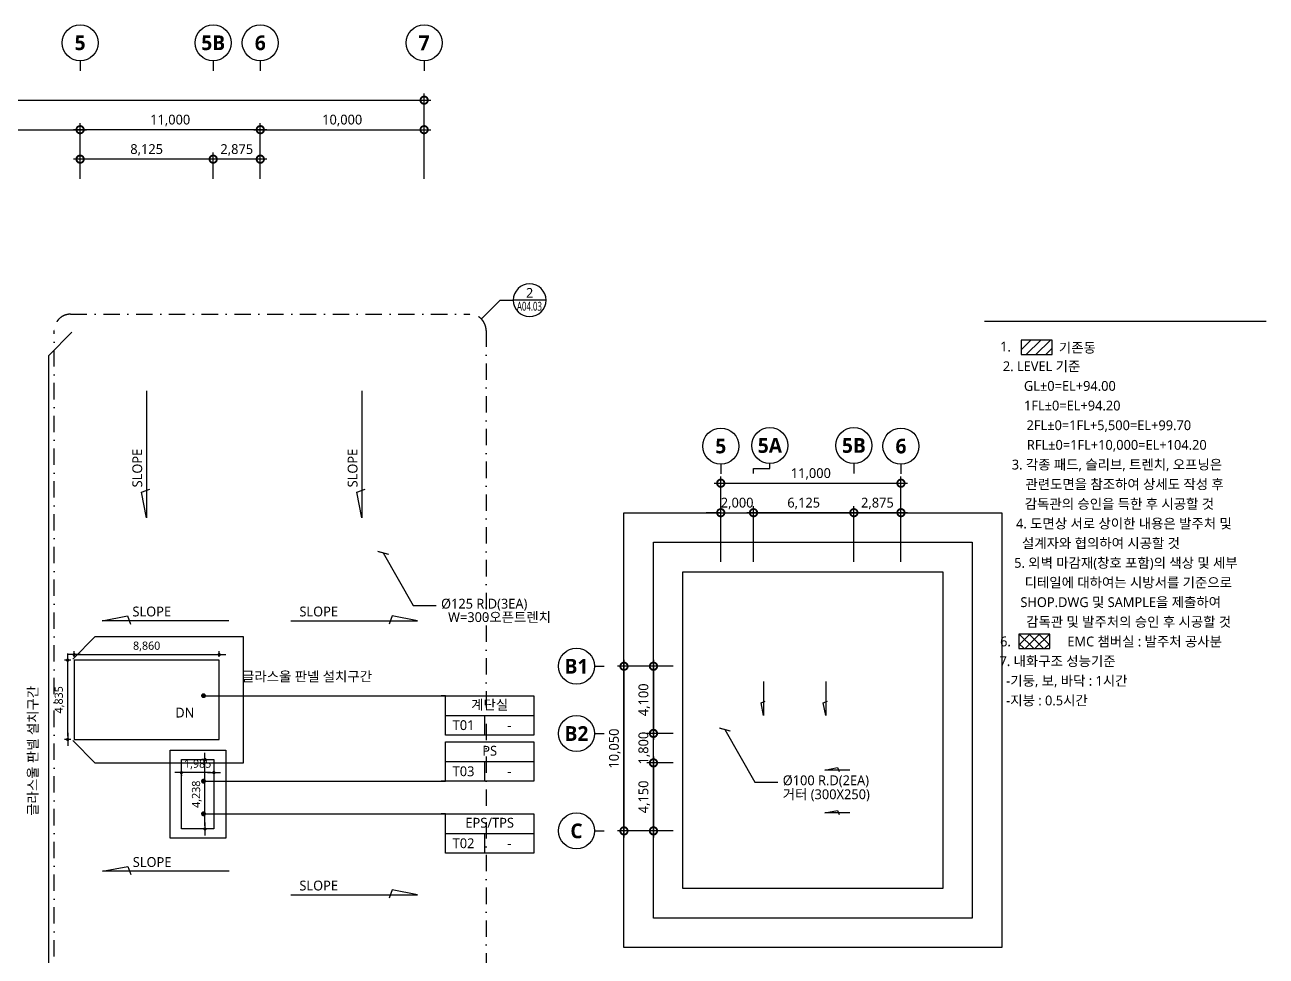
# Model space of a CAD drawing. Header units: millimetres. Extents: x -145104 to 501096, y 3876 to 113496.
# Drawn here: x 425322 to 501096, y 47929 to 104776 of the extents above; entities that cross this region are included whole.
import ezdxf
from ezdxf.enums import TextEntityAlignment as Align

# ---------------------------------------------------------------- set-up
doc = ezdxf.new("R2010")
doc.units = ezdxf.units.MM
doc.header["$LTSCALE"] = 200
doc.linetypes.add('DASHDOT-GAUN', pattern=[10, 5, -2.5, 0, -2.5])
doc.layers.get('DEFPOINTS').update_dxf_attribs({"color": 137})
for name, color, linetype in [('3TXT', 3, 'Continuous'), ('DIM', 7, 'Continuous'), ('HAT', 8, 'Continuous'), ('PIA0-DIM', 7, 'Continuous'), ('SYM', 6, 'Continuous'), ('SYM-BUB', 3, 'Continuous'), ('SYM-LEAD', 6, 'Continuous'), ('TEXT', 3, 'Continuous'), ('TEXT-NOTE', 6, 'Continuous')]:
    doc.layers.add(name, color=color, linetype=linetype)
doc.layers.add('@도면수정사항', color=7, linetype='Continuous', plot=False)
doc.layers.add('AREA', color=30, linetype='Continuous', plot=False)
doc.styles.add('$0$스타일1', font='malgun.ttf')
doc.styles.add('맑은고딕B', font='malgunbd.ttf')
doc.styles.add('스타일1', font='malgun.ttf')
doc.dimstyles.new('CJA', dxfattribs={"dimscale": 300, "dimtxt": 2.7, "dimasz": 1, "dimexe": 2, "dimexo": 3, "dimgap": 1, "dimtad": 1, "dimdec": 0, "dimzin": 1, "dimdsep": 46, "dimlunit": 6, "dimtxsty": '$0$스타일1', "dimblk": 'CJDOT', "dimcen": 0.09, "dimdle": 1, "dimclrd": 256, "dimclre": 256, "dimclrt": 3, "dimadec": 0, "dimazin": 0, "dimtfac": 1, "dimtdec": 0, "dimtix": 1, "dimtmove": 2, "dimatfit": 3, "dimldrblk": 'CJDOT', "dimfxl": 1, "dimtolj": 1, "dimtzin": 1, "dimarcsym": 0})
doc.dimstyles.new('DIM-QD 1', dxfattribs={"dimtxt": 3, "dimasz": 1.5, "dimexe": 1, "dimexo": 0, "dimgap": 1, "dimtad": 1, "dimdec": 3, "dimdsep": 46, "dimlunit": 6, "dimtxsty": '$0$스타일1', "dimblk1": 'ARCHTICK', "dimblk2": 'ARCHTICK', "dimsah": 1, "dimcen": 0, "dimclrd": 256, "dimclre": 256, "dimclrt": 3, "dimazin": 2, "dimtfac": 1, "dimtdec": 3, "dimtix": 1, "dimtmove": 2, "dimatfit": 3, "dimldrblk": 'ARCHTICK', "dimfxl": 1, "dimtolj": 1, "dimtzin": 0, "dimarcsym": 0})
doc.dimstyles.new('GAUN-200', dxfattribs={"dimscale": 200, "dimtxt": 3, "dimasz": 1, "dimexe": 1, "dimexo": 1, "dimgap": 1, "dimtad": 1, "dimdec": 0, "dimzin": 1, "dimdsep": 46, "dimlunit": 6, "dimtxsty": '스타일1', "dimblk": 'CJDOT', "dimcen": 0.09, "dimdle": 1, "dimclrd": 256, "dimclre": 256, "dimclrt": 3, "dimadec": 0, "dimazin": 0, "dimtfac": 1, "dimtdec": 0, "dimtix": 1, "dimtmove": 2, "dimatfit": 3, "dimldrblk": 'CJDOT', "dimfxl": 1, "dimtolj": 1, "dimtzin": 1, "dimarcsym": 0})

# ---------------------------------------------------------------- blocks, each defined once
blk = doc.blocks.new('_DotSmall')
at = {"color": 0, "linetype": 'ByBlock', "const_width": 0.5}
blk.add_lwpolyline([(-0.0625, 0, 1), (0.0625, 0, 1)], format="xyb", close=True, dxfattribs=at)
blk = doc.blocks.new('*D33')
at = {"layer": 'DEFPOINTS', "color": 0, "transparency": 16777216}
for p in [(449696.056156398, 100176.1904203406), (378696.056156398, 94776.1904203401), (449696.056156398, 94776.1904203401)]:
    blk.add_point(p, dxfattribs=at)
at = {"layer": 'DIM', "color": 7, "lineweight": -2, "transparency": 16777216}
for p, q in [((378296.056156398, 100176.1904203406), (450096.056156398, 100176.1904203406)), ((378696.056156398, 95376.1904203401), (378696.056156398, 100576.1904203406)), ((449696.056156398, 95376.1904203401), (449696.056156398, 100576.1904203406))]:
    blk.add_line(p, q, dxfattribs=at)
at = {"layer": 'DIM', "color": 7, "lineweight": -2, "transparency": 16777216, "xscale": 900, "yscale": 900, "zscale": 900, "rotation": 180}
blk.add_blockref('_DotSmall', (378696.056156398, 100176.1904203406), dxfattribs=at)
at = {"layer": 'DIM', "color": 7, "lineweight": -2, "transparency": 16777216, "xscale": 900, "yscale": 900, "zscale": 900}
blk.add_blockref('_DotSmall', (449696.056156398, 100176.1904203406), dxfattribs=at)
at = {"layer": 'DIM', "color": 3, "transparency": 16777216, "insert": (414196.056156398, 100738.1469420798), "char_height": 600, "attachment_point": 5, "style": '스타일1'}
blk.add_mtext('\\A1;71,000', dxfattribs=at)
blk = doc.blocks.new('CJDOT')
blk.add_line((-2, -2.7e-15), (2, 2.7e-15))
at = {"const_width": 0.5}
blk.add_lwpolyline([(-0.25, 0, 1), (0.25, 0, 1)], format="xyb", close=True, dxfattribs=at)
blk = doc.blocks.new('NEW_BUB')
at = {"layer": 'SYM-BUB', "color": 6}
blk.add_line((0, 3.000000000000114), (0, 1.13686837721616e-13), dxfattribs=at)
blk.add_circle((0, 8.500000000000114), 5.499999999999999, dxfattribs=at)
at = {"layer": 'SYM-BUB', "color": 3, "style": '맑은고딕B'}
blk.add_attdef('X', text='', height=4.5, dxfattribs=at).set_placement((0, 8.500000000000114), align=Align.MIDDLE)
blk = doc.blocks.new('*D35')
at = {"layer": 'DEFPOINTS', "color": 0, "transparency": 16777216}
for p in [(465496.056156398, 65626.19042034159), (463696.0561563983, 61526.19042034036), (465496.056156398, 61526.19042034036)]:
    blk.add_point(p, dxfattribs=at)
at = {"layer": 'DIM', "color": 7, "lineweight": -2, "transparency": 16777216}
for p, q in [((463696.0561563983, 66026.19042034159), (463696.0561563983, 61126.19042034036)), ((464896.056156398, 65626.19042034159), (463296.0561563983, 65626.19042034159)), ((464896.056156398, 61526.19042034036), (463296.0561563983, 61526.19042034036))]:
    blk.add_line(p, q, dxfattribs=at)
at = {"layer": 'DIM', "color": 7, "lineweight": -2, "transparency": 16777216, "xscale": 900, "yscale": 900, "zscale": 900}
for p, rotation in [((463696.0561563983, 65626.19042034159), 90), ((463696.0561563983, 61526.19042034036), 270)]:
    blk.add_blockref('_DotSmall', p, dxfattribs=dict(at, rotation=rotation))
at = {"layer": 'DIM', "color": 3, "transparency": 16777216, "insert": (463134.0996346591, 63576.19042034083), "char_height": 600, "attachment_point": 5, "rotation": 90, "style": '$0$스타일1'}
blk.add_mtext('\\A1;4,100', dxfattribs=at)
blk = doc.blocks.new('_ARCHTICK')
at = {"color": 0, "linetype": 'ByBlock', "const_width": 0.15}
blk.add_lwpolyline([(-0.5, -0.5), (0.5, 0.5)], dxfattribs=at)
blk = doc.blocks.new('room')
at = {"layer": 'TEXT-NOTE'}
for p, q in [((1.137e-13, 2.84e-14), (1.137e-13, 12)), ((1.137e-13, 12), (27.00000000000012, 12)), ((27.00000000000012, 12), (27.00000000000012, 2.84e-14)), ((1.137e-13, 6.000000000000028), (27.00000000000012, 6.000000000000028)), ((12.00000000000011, 2.84e-14), (12.00000000000011, 6.000000000000028)), ((27.00000000000012, 2.84e-14), (1.137e-13, 2.84e-14))]:
    blk.add_line(p, q, dxfattribs=at)
at = {"layer": 'TEXT-NOTE', "color": 3, "style": '스타일1'}
for tag, p in [('실명', (13.50000000000011, 9.282135324552684)), ('101', (5.526337208692098, 3.018110885866947)), ('2400', (19.50000000000011, 3.000000000000028))]:
    blk.add_attdef(tag, text='', height=3, dxfattribs=at).set_placement(p, align=Align.MIDDLE)
blk = doc.blocks.new('SLOPE1')
at = {"layer": 'SYM', "color": 6}
blk.add_lwpolyline([(17.46025037335243, 5.68e-14), (-21.24614362779516, 5.68e-14), (-13.49396204808704, 1.500000000000054), (-12.54770293179876, -1.003889251267479)], dxfattribs=at)
at = {"layer": 'SYM', "color": 3, "style": '스타일1'}
blk.add_attdef('SLOPE:1/100', (-11.99396204808704, 1.325258153025115), '', height=3, dxfattribs=at)
blk = doc.blocks.new('*D56')
at = {"layer": 'DEFPOINTS', "color": 0, "transparency": 16777216}
for p in [(465496.056156398, 65626.19042034159), (461896.0561563983, 55576.19042033988), (465496.056156398, 55576.19042033988)]:
    blk.add_point(p, dxfattribs=at)
at = {"layer": 'DIM', "color": 7, "lineweight": -2, "transparency": 16777216}
for p, q in [((461896.0561563983, 66026.19042034159), (461896.0561563983, 55176.19042033988)), ((464896.056156398, 65626.19042034159), (461496.0561563983, 65626.19042034159)), ((464896.056156398, 55576.19042033988), (461496.0561563983, 55576.19042033988))]:
    blk.add_line(p, q, dxfattribs=at)
at = {"layer": 'DIM', "color": 7, "lineweight": -2, "transparency": 16777216, "xscale": 900, "yscale": 900, "zscale": 900}
for p, rotation in [((461896.0561563983, 65626.19042034159), 90), ((461896.0561563983, 55576.19042033988), 270)]:
    blk.add_blockref('_DotSmall', p, dxfattribs=dict(at, rotation=rotation))
at = {"layer": 'DIM', "color": 3, "transparency": 16777216, "insert": (461334.0996346591, 60601.19042034059), "char_height": 600, "attachment_point": 5, "rotation": 90, "style": '$0$스타일1'}
blk.add_mtext('\\A1;10,050', dxfattribs=at)
blk = doc.blocks.new('*D57')
at = {"layer": 'DEFPOINTS', "color": 0, "transparency": 16777216}
for p in [(463696.0561563983, 61526.19042034036), (465496.056156398, 61526.19042034036), (465496.056156398, 59726.19042012563)]:
    blk.add_point(p, dxfattribs=at)
at = {"layer": 'DIM', "color": 7, "lineweight": -2, "transparency": 16777216}
for p, q in [((463696.0561563983, 61526.19042034036), (463696.0561563983, 62426.19042034036)), ((464896.056156398, 61526.19042034036), (463296.0561563983, 61526.19042034036)), ((463696.0561563983, 59726.19042012563), (463696.0561563983, 61526.19042034036)), ((464896.056156398, 59726.19042012563), (463296.0561563983, 59726.19042012563)), ((463696.0561563983, 59726.19042012563), (463696.0561563983, 58826.19042012563))]:
    blk.add_line(p, q, dxfattribs=at)
at = {"layer": 'DIM', "color": 7, "lineweight": -2, "transparency": 16777216, "xscale": 900, "yscale": 900, "zscale": 900}
for p, rotation in [((463696.0561563983, 61526.19042034036), 270), ((463696.0561563983, 59726.19042012563), 90)]:
    blk.add_blockref('_DotSmall', p, dxfattribs=dict(at, rotation=rotation))
at = {"layer": 'DIM', "color": 3, "transparency": 16777216, "insert": (463134.0996346591, 60626.19042023284), "char_height": 600, "attachment_point": 5, "rotation": 90, "style": '$0$스타일1'}
blk.add_mtext('\\A1;1,800', dxfattribs=at)
blk = doc.blocks.new('*D58')
at = {"layer": 'DEFPOINTS', "color": 0, "transparency": 16777216}
for p in [(465496.056156398, 59726.19042012563), (463696.0561563983, 55576.19042034035), (465496.0561563979, 55576.19042034035)]:
    blk.add_point(p, dxfattribs=at)
at = {"layer": 'DIM', "color": 7, "lineweight": -2, "transparency": 16777216}
for p, q in [((463696.0561563983, 60126.19042012563), (463696.0561563983, 55176.19042034035)), ((464896.056156398, 59726.19042012563), (463296.0561563983, 59726.19042012563)), ((464896.0561563979, 55576.19042034035), (463296.0561563983, 55576.19042034035))]:
    blk.add_line(p, q, dxfattribs=at)
at = {"layer": 'DIM', "color": 7, "lineweight": -2, "transparency": 16777216, "xscale": 900, "yscale": 900, "zscale": 900}
for p, rotation in [((463696.0561563983, 59726.19042012563), 90), ((463696.0561563983, 55576.19042034035), 270)]:
    blk.add_blockref('_DotSmall', p, dxfattribs=dict(at, rotation=rotation))
at = {"layer": 'DIM', "color": 3, "transparency": 16777216, "insert": (463134.0996346591, 57651.19042023284), "char_height": 600, "attachment_point": 5, "rotation": 90, "style": '$0$스타일1'}
blk.add_mtext('\\A1;4,150', dxfattribs=at)
blk = doc.blocks.new('*D59')
at = {"layer": 'DEFPOINTS', "color": 0, "transparency": 16777216}
for p in [(478803.2051935631, 76797.81589842378), (467803.2051935631, 73197.81589842332), (478803.2051935631, 73197.81589842332)]:
    blk.add_point(p, dxfattribs=at)
at = {"layer": 'DIM', "color": 7, "lineweight": -2, "transparency": 16777216}
for p, q in [((467403.2051935631, 76797.81589842378), (479203.2051935631, 76797.81589842378)), ((467803.2051935631, 73797.81589842332), (467803.2051935631, 77197.81589842378)), ((478803.2051935631, 73797.81589842332), (478803.2051935631, 77197.81589842378))]:
    blk.add_line(p, q, dxfattribs=at)
at = {"layer": 'DIM', "color": 7, "lineweight": -2, "transparency": 16777216, "xscale": 900, "yscale": 900, "zscale": 900, "rotation": 180}
blk.add_blockref('_DotSmall', (467803.2051935631, 76797.81589842378), dxfattribs=at)
at = {"layer": 'DIM', "color": 7, "lineweight": -2, "transparency": 16777216, "xscale": 900, "yscale": 900, "zscale": 900}
blk.add_blockref('_DotSmall', (478803.2051935631, 76797.81589842378), dxfattribs=at)
at = {"layer": 'DIM', "color": 3, "transparency": 16777216, "insert": (473303.2051935631, 77359.77242016292), "char_height": 600, "attachment_point": 5, "style": '스타일1'}
blk.add_mtext('\\A1;11,000', dxfattribs=at)
blk = doc.blocks.new('DET1')
at = {"layer": 'SYM', "color": 6}
blk.add_line((9.095e-13, 2.84e-14), (10.00000000000091, 2.84e-14), dxfattribs=at)
blk.add_circle((5.000000000000909, 2.84e-14), 5, dxfattribs=at)
at = {"layer": 'SYM', "color": 3, "style": '스타일1'}
blk.add_attdef('1', text='', height=3, dxfattribs=at).set_placement((5.000000000000909, 2.250000000000028), align=Align.MIDDLE)
at = {"layer": 'SYM', "color": 3, "style": '스타일1', "width": 0.840710170793311}
blk.add_attdef('A2.01', text='', height=2.7, dxfattribs=at).set_placement((1.244382502233065, -3.190030266716318), (9.232271394023314, -3.190030266716318), align=Align.FIT)
blk = doc.blocks.new('*D154')
at = {"layer": 'DEFPOINTS', "color": 0, "transparency": 16777216}
for p in [(428696.0561563979, 98376.19042034059), (414696.0561563979, 94776.19042034012), (428696.0561563979, 94776.19042034012)]:
    blk.add_point(p, dxfattribs=at)
at = {"layer": 'DIM', "color": 7, "lineweight": -2, "transparency": 16777216}
for p, q in [((414696.0561563979, 95376.19042034012), (414696.0561563979, 98776.19042034059)), ((428696.0561563979, 95376.19042034012), (428696.0561563979, 98776.19042034059)), ((414296.0561563979, 98376.19042034059), (429096.0561563979, 98376.19042034059))]:
    blk.add_line(p, q, dxfattribs=at)
at = {"layer": 'DIM', "color": 7, "lineweight": -2, "transparency": 16777216, "xscale": 900, "yscale": 900, "zscale": 900, "rotation": 180}
blk.add_blockref('_DotSmall', (414696.0561563979, 98376.19042034059), dxfattribs=at)
at = {"layer": 'DIM', "color": 7, "lineweight": -2, "transparency": 16777216, "xscale": 900, "yscale": 900, "zscale": 900}
blk.add_blockref('_DotSmall', (428696.0561563979, 98376.19042034059), dxfattribs=at)
at = {"layer": 'DIM', "color": 3, "transparency": 16777216, "insert": (421696.0561563979, 98938.14694207972), "char_height": 600, "attachment_point": 5, "style": '스타일1'}
blk.add_mtext('\\A1;14,000', dxfattribs=at)
blk = doc.blocks.new('*D169')
at = {"layer": 'DEFPOINTS', "color": 0, "transparency": 16777216}
for p in [(434878.5561563977, 59199.54399177872), (434878.5561563977, 59132.98525497329), (436863.5561565204, 59222.99603480287)]:
    blk.add_point(p, dxfattribs=at)
at = {"layer": 'PIA0-DIM', "lineweight": -2, "transparency": 16777216}
for p, q in [((436663.5561565204, 59132.98525497329), (435078.5561563977, 59132.98525497329)), ((434878.5561563977, 58999.54399177872), (434878.5561563977, 58932.98525497329)), ((436863.5561565204, 59022.99603480287), (436863.5561565204, 58932.98525497329))]:
    blk.add_line(p, q, dxfattribs=at)
at = {"layer": 'PIA0-DIM', "lineweight": -2, "transparency": 16777216, "xscale": 200, "yscale": 200, "zscale": 200, "rotation": 180}
blk.add_blockref('CJDOT', (434878.5561563977, 59132.98525497329), dxfattribs=at)
at = {"layer": 'PIA0-DIM', "lineweight": -2, "transparency": 16777216, "xscale": 200, "yscale": 200, "zscale": 200}
blk.add_blockref('CJDOT', (436863.5561565204, 59132.98525497329), dxfattribs=at)
at = {"layer": 'PIA0-DIM', "color": 3, "transparency": 16777216, "insert": (435871.0561564591, 59634.6156897559), "char_height": 500, "attachment_point": 5, "style": '스타일1'}
blk.add_mtext('\\A1;1,985', dxfattribs=at)
blk = doc.blocks.new('*D170')
at = {"layer": 'DEFPOINTS', "color": 0, "transparency": 16777216}
for p in [(436317.5033658771, 59932.02287284692), (436397.9140829623, 59932.02287284692), (436397.1393193209, 55693.6904203708)]:
    blk.add_point(p, dxfattribs=at)
at = {"layer": 'PIA0-DIM', "lineweight": -2, "transparency": 16777216}
for p, q in [((436197.9140829623, 59932.02287284692), (436117.5033658771, 59932.02287284692)), ((436317.5033658771, 55893.6904203708), (436317.5033658771, 59732.02287284692)), ((436197.1393193209, 55693.6904203708), (436117.5033658771, 55693.6904203708))]:
    blk.add_line(p, q, dxfattribs=at)
at = {"layer": 'PIA0-DIM', "lineweight": -2, "transparency": 16777216, "xscale": 200, "yscale": 200, "zscale": 200}
for p, rotation in [((436317.5033658771, 59932.02287284692), 90), ((436317.5033658771, 55693.6904203708), 270)]:
    blk.add_blockref('CJDOT', p, dxfattribs=dict(at, rotation=rotation))
at = {"layer": 'PIA0-DIM', "color": 3, "transparency": 16777216, "insert": (435817.2316267465, 57812.85664660872), "char_height": 500, "attachment_point": 5, "rotation": 90, "style": '스타일1'}
blk.add_mtext('\\A1;4,238', dxfattribs=at)
blk = doc.blocks.new('*D171')
at = {"layer": 'DEFPOINTS', "color": 0, "transparency": 16777216}
for p in [(428328.556156398, 65993.69042033987), (437188.5561563994, 66336.1904203399), (437188.5561563994, 65993.69042033987)]:
    blk.add_point(p, dxfattribs=at)
at = {"layer": 'PIA0-DIM', "lineweight": -2, "transparency": 16777216}
for p, q in [((428328.556156398, 66193.69042033987), (428328.556156398, 66536.1904203399)), ((428528.556156398, 66336.1904203399), (436988.5561563994, 66336.1904203399)), ((437188.5561563994, 66193.69042033987), (437188.5561563994, 66536.1904203399))]:
    blk.add_line(p, q, dxfattribs=at)
at = {"layer": 'PIA0-DIM', "lineweight": -2, "transparency": 16777216, "xscale": 200, "yscale": 200, "zscale": 200, "rotation": 180}
blk.add_blockref('CJDOT', (428328.556156398, 66336.1904203399), dxfattribs=at)
at = {"layer": 'PIA0-DIM', "lineweight": -2, "transparency": 16777216, "xscale": 200, "yscale": 200, "zscale": 200}
blk.add_blockref('CJDOT', (437188.5561563994, 66336.1904203399), dxfattribs=at)
at = {"layer": 'PIA0-DIM', "color": 3, "transparency": 16777216, "insert": (432758.5561563987, 66836.46215947033), "char_height": 500, "attachment_point": 5, "style": '스타일1'}
blk.add_mtext('\\A1;8,860', dxfattribs=at)
blk = doc.blocks.new('*D172')
at = {"layer": 'DEFPOINTS', "color": 0, "transparency": 16777216}
for p in [(427937.435836331, 65993.6904203399), (428328.5561563983, 65993.6904203399), (428328.5561563983, 61158.69042034092)]:
    blk.add_point(p, dxfattribs=at)
at = {"layer": 'PIA0-DIM', "lineweight": -2, "transparency": 16777216}
for p, q in [((428128.5561563983, 65993.6904203399), (427737.435836331, 65993.6904203399)), ((427937.435836331, 61358.69042034092), (427937.435836331, 65793.6904203399)), ((428128.5561563983, 61158.69042034092), (427737.435836331, 61158.69042034092))]:
    blk.add_line(p, q, dxfattribs=at)
at = {"layer": 'PIA0-DIM', "lineweight": -2, "transparency": 16777216, "xscale": 200, "yscale": 200, "zscale": 200}
for p, rotation in [((427937.435836331, 65993.6904203399), 90), ((427937.435836331, 61158.69042034092), 270)]:
    blk.add_blockref('CJDOT', p, dxfattribs=dict(at, rotation=rotation))
at = {"layer": 'PIA0-DIM', "color": 3, "transparency": 16777216, "insert": (427437.1640972004, 63576.19042034027), "char_height": 500, "attachment_point": 5, "rotation": 90, "style": '스타일1'}
blk.add_mtext('\\A1;4,835', dxfattribs=at)
blk = doc.blocks.new('*D178')
at = {"layer": 'DEFPOINTS', "color": 0, "transparency": 16777216}
for p in [(449696.056156398, 98376.19042034059), (439696.0561563979, 94776.19042034025), (449696.056156398, 94776.1904203401)]:
    blk.add_point(p, dxfattribs=at)
at = {"layer": 'DIM', "color": 7, "lineweight": -2, "transparency": 16777216}
for p, q in [((439696.0561563979, 95376.19042034025), (439696.0561563979, 98776.19042034059)), ((449696.056156398, 95376.1904203401), (449696.056156398, 98776.19042034059)), ((439296.0561563979, 98376.19042034059), (450096.056156398, 98376.19042034059))]:
    blk.add_line(p, q, dxfattribs=at)
at = {"layer": 'DIM', "color": 7, "lineweight": -2, "transparency": 16777216, "xscale": 900, "yscale": 900, "zscale": 900, "rotation": 180}
blk.add_blockref('_DotSmall', (439696.0561563979, 98376.19042034059), dxfattribs=at)
at = {"layer": 'DIM', "color": 7, "lineweight": -2, "transparency": 16777216, "xscale": 900, "yscale": 900, "zscale": 900}
blk.add_blockref('_DotSmall', (449696.056156398, 98376.19042034059), dxfattribs=at)
at = {"layer": 'DIM', "color": 3, "transparency": 16777216, "insert": (444696.0561563979, 98938.14694207972), "char_height": 600, "attachment_point": 5, "style": '스타일1'}
blk.add_mtext('\\A1;10,000', dxfattribs=at)
blk = doc.blocks.new('*D179')
at = {"layer": 'DEFPOINTS', "color": 0, "transparency": 16777216}
for p in [(469803.2051935634, 74997.81589842422), (467803.205193563, 71397.81589842375), (469803.2051935634, 71397.81589842375)]:
    blk.add_point(p, dxfattribs=at)
at = {"layer": 'DIM', "color": 7, "lineweight": -2, "transparency": 16777216}
for p, q in [((467803.205193563, 71997.81589842375), (467803.205193563, 75397.81589842422)), ((469803.2051935634, 71997.81589842375), (469803.2051935634, 75397.81589842422)), ((467803.205193563, 74997.81589842422), (466903.205193563, 74997.81589842422)), ((467803.205193563, 74997.81589842422), (469803.2051935634, 74997.81589842422)), ((469803.2051935634, 74997.81589842422), (470703.2051935634, 74997.81589842422))]:
    blk.add_line(p, q, dxfattribs=at)
at = {"layer": 'DIM', "color": 7, "lineweight": -2, "transparency": 16777216, "xscale": 900, "yscale": 900, "zscale": 900}
blk.add_blockref('_DotSmall', (467803.205193563, 74997.81589842422), dxfattribs=at)
at = {"layer": 'DIM', "color": 7, "lineweight": -2, "transparency": 16777216, "xscale": 900, "yscale": 900, "zscale": 900, "rotation": 180}
blk.add_blockref('_DotSmall', (469803.2051935634, 74997.81589842422), dxfattribs=at)
at = {"layer": 'DIM', "color": 3, "transparency": 16777216, "insert": (468803.2051935632, 75558.14198538075), "char_height": 600, "attachment_point": 5, "style": '스타일1'}
blk.add_mtext('\\A1;2,000', dxfattribs=at)
blk = doc.blocks.new('*D180')
at = {"layer": 'DEFPOINTS', "color": 0, "transparency": 16777216}
for p in [(469803.2051935634, 74997.81589842422), (469803.2051935634, 71397.81589842375), (475928.2051935632, 71397.81589842375)]:
    blk.add_point(p, dxfattribs=at)
at = {"layer": 'DIM', "color": 7, "lineweight": -2, "transparency": 16777216}
for p, q in [((469803.2051935634, 71997.81589842375), (469803.2051935634, 75397.81589842422)), ((475928.2051935632, 71997.81589842375), (475928.2051935632, 75397.81589842422)), ((476328.2051935632, 74997.81589842422), (469403.2051935634, 74997.81589842422))]:
    blk.add_line(p, q, dxfattribs=at)
at = {"layer": 'DIM', "color": 7, "lineweight": -2, "transparency": 16777216, "xscale": 900, "yscale": 900, "zscale": 900, "rotation": 180}
blk.add_blockref('_DotSmall', (469803.2051935634, 74997.81589842422), dxfattribs=at)
at = {"layer": 'DIM', "color": 7, "lineweight": -2, "transparency": 16777216, "xscale": 900, "yscale": 900, "zscale": 900}
blk.add_blockref('_DotSmall', (475928.2051935632, 74997.81589842422), dxfattribs=at)
at = {"layer": 'DIM', "color": 3, "transparency": 16777216, "insert": (472865.7051935634, 75559.77242016335), "char_height": 600, "attachment_point": 5, "style": '스타일1'}
blk.add_mtext('\\A1;6,125', dxfattribs=at)
blk = doc.blocks.new('*D181')
at = {"layer": 'DEFPOINTS', "color": 0, "transparency": 16777216}
for p in [(475928.2051935632, 74997.81589842422), (475928.2051935632, 71397.81589842375), (478803.205193563, 71397.81589842388)]:
    blk.add_point(p, dxfattribs=at)
at = {"layer": 'DIM', "color": 7, "lineweight": -2, "transparency": 16777216}
for p, q in [((475928.2051935632, 71997.81589842375), (475928.2051935632, 75397.81589842422)), ((478803.205193563, 71997.81589842388), (478803.205193563, 75397.81589842422)), ((479203.205193563, 74997.81589842422), (475528.2051935632, 74997.81589842422))]:
    blk.add_line(p, q, dxfattribs=at)
at = {"layer": 'DIM', "color": 7, "lineweight": -2, "transparency": 16777216, "xscale": 900, "yscale": 900, "zscale": 900, "rotation": 180}
blk.add_blockref('_DotSmall', (475928.2051935632, 74997.81589842422), dxfattribs=at)
at = {"layer": 'DIM', "color": 7, "lineweight": -2, "transparency": 16777216, "xscale": 900, "yscale": 900, "zscale": 900}
blk.add_blockref('_DotSmall', (478803.205193563, 74997.81589842422), dxfattribs=at)
at = {"layer": 'DIM', "color": 3, "transparency": 16777216, "insert": (477365.7051935631, 75558.14198538075), "char_height": 600, "attachment_point": 5, "style": '스타일1'}
blk.add_mtext('\\A1;2,875', dxfattribs=at)
blk = doc.blocks.new('*D187')
at = {"layer": 'DEFPOINTS', "color": 0, "transparency": 16777216}
for p in [(428696.056156398, 98376.19042034059), (428696.056156398, 94776.19042034014), (439696.0561563979, 94776.19042034014)]:
    blk.add_point(p, dxfattribs=at)
at = {"layer": 'DIM', "color": 7, "lineweight": -2, "transparency": 16777216}
for p, q in [((428696.056156398, 95376.19042034014), (428696.056156398, 98776.19042034059)), ((439696.0561563979, 95376.19042034014), (439696.0561563979, 98776.19042034059)), ((440096.0561563979, 98376.19042034059), (428296.056156398, 98376.19042034059))]:
    blk.add_line(p, q, dxfattribs=at)
at = {"layer": 'DIM', "color": 7, "lineweight": -2, "transparency": 16777216, "xscale": 900, "yscale": 900, "zscale": 900, "rotation": 180}
blk.add_blockref('_DotSmall', (428696.056156398, 98376.19042034059), dxfattribs=at)
at = {"layer": 'DIM', "color": 7, "lineweight": -2, "transparency": 16777216, "xscale": 900, "yscale": 900, "zscale": 900}
blk.add_blockref('_DotSmall', (439696.0561563979, 98376.19042034059), dxfattribs=at)
at = {"layer": 'DIM', "color": 3, "transparency": 16777216, "insert": (434196.056156398, 98938.14694207972), "char_height": 600, "attachment_point": 5, "style": '스타일1'}
blk.add_mtext('\\A1;11,000', dxfattribs=at)
blk = doc.blocks.new('*D185')
at = {"layer": 'DEFPOINTS', "color": 0, "transparency": 16777216}
for p in [(428696.056156398, 96576.19042034059), (428696.056156398, 94776.19042034014), (436821.0561563981, 94776.19042034014)]:
    blk.add_point(p, dxfattribs=at)
at = {"layer": 'DIM', "color": 7, "lineweight": -2, "transparency": 16777216}
for p, q in [((437221.0561563981, 96576.19042034059), (428296.056156398, 96576.19042034059)), ((428696.056156398, 95376.19042034014), (428696.056156398, 96976.19042034059)), ((436821.0561563981, 95376.19042034014), (436821.0561563981, 96976.19042034059))]:
    blk.add_line(p, q, dxfattribs=at)
at = {"layer": 'DIM', "color": 7, "lineweight": -2, "transparency": 16777216, "xscale": 900, "yscale": 900, "zscale": 900, "rotation": 180}
blk.add_blockref('_DotSmall', (428696.056156398, 96576.19042034059), dxfattribs=at)
at = {"layer": 'DIM', "color": 7, "lineweight": -2, "transparency": 16777216, "xscale": 900, "yscale": 900, "zscale": 900}
blk.add_blockref('_DotSmall', (436821.0561563981, 96576.19042034059), dxfattribs=at)
at = {"layer": 'DIM', "color": 3, "transparency": 16777216, "insert": (432758.5561563981, 97138.14694207972), "char_height": 600, "attachment_point": 5, "style": '스타일1'}
blk.add_mtext('\\A1;8,125', dxfattribs=at)
blk = doc.blocks.new('*D186')
at = {"layer": 'DEFPOINTS', "color": 0, "transparency": 16777216}
for p in [(436821.0561563981, 96576.19042034059), (436821.0561563981, 94776.19042034014), (439696.0561563979, 94776.19042034014)]:
    blk.add_point(p, dxfattribs=at)
at = {"layer": 'DIM', "color": 7, "lineweight": -2, "transparency": 16777216}
for p, q in [((440096.0561563979, 96576.19042034059), (436421.0561563981, 96576.19042034059)), ((436821.0561563981, 95376.19042034014), (436821.0561563981, 96976.19042034059)), ((439696.0561563979, 95376.19042034014), (439696.0561563979, 96976.19042034059))]:
    blk.add_line(p, q, dxfattribs=at)
at = {"layer": 'DIM', "color": 7, "lineweight": -2, "transparency": 16777216, "xscale": 900, "yscale": 900, "zscale": 900, "rotation": 180}
blk.add_blockref('_DotSmall', (436821.0561563981, 96576.19042034059), dxfattribs=at)
at = {"layer": 'DIM', "color": 7, "lineweight": -2, "transparency": 16777216, "xscale": 900, "yscale": 900, "zscale": 900}
blk.add_blockref('_DotSmall', (439696.0561563979, 96576.19042034059), dxfattribs=at)
at = {"layer": 'DIM', "color": 3, "transparency": 16777216, "insert": (438258.556156398, 97136.51650729711), "char_height": 600, "attachment_point": 5, "style": '스타일1'}
blk.add_mtext('\\A1;2,875', dxfattribs=at)

msp = doc.modelspace()

# ---------------------------------------------------------------- hatches: boundary and pattern name
at = {"layer": 'HAT'}
h = msp.add_hatch(dxfattribs=at)
h.set_pattern_fill('ANSI31', color=256, scale=133.3333333333335)
h.set_pattern_definition([(45, (338509.0055173493, -422.6363306707826), (-299.3418707023056, 299.3418707023056), [])])
h.paths.add_polyline_path([(486141.8174128821, 85537.39436988645), (486141.8174128821, 84648.65887119484), (488039.6232524008, 84648.65887119484), (488039.6232524008, 85537.39436988645)])
h = msp.add_hatch(dxfattribs=at)
h.set_pattern_fill('ANSI37', color=256, scale=133.3333)
h.set_pattern_definition([(45, (337572.8223044132, -16848.74716093925), (-299.3417958668374, 299.3417958668375), []), (135, (337572.8223044132, -16848.74716093925), (-299.3417958668375, -299.3417958668374), [])])
h.paths.add_polyline_path([(486001.6903563438, 67587.47395985857), (486001.6903563438, 66698.73846116697), (487899.4961958625, 66698.73846116697), (487899.4961958625, 67587.47395985857)])

# ---------------------------------------------------------------- linework, layer by layer
at = {"layer": '@도면수정사항'}
msp.add_line((501096.0561565961, 86676.19042024079), (483896.056156398, 86676.19042024079), dxfattribs=at)
at = {"layer": 'AREA'}
for points in [[(437188.5561563994, 65993.69042033987), (428328.556156398, 65993.69042033987), (428328.556156398, 61158.69042034089), (437188.5561563994, 61158.69042034089)], [(436863.5561565204, 55693.69042037077), (434878.5561563977, 55693.69042037077), (434878.5561563977, 59933.6904201215), (436863.5561565204, 59933.6904201215)]]:
    msp.add_lwpolyline(points, close=True, dxfattribs=at)
at = {"layer": 'DEFPOINTS'}
for points in [[(461896.0561563981, 74997.81589842378), (484950.9515652724, 74997.81589842378), (484950.9515652724, 48452.03745140345), (461896.0561563981, 48452.03745140345)], [(463696.0561563981, 73197.81589842378), (483150.9515652724, 73197.81589842378), (483150.9515652724, 50252.03745140345), (463696.0561563981, 50252.03745140345)], [(465496.0561563981, 71397.81589842378), (481350.9515652724, 71397.81589842378), (481350.9515652724, 52052.03745140345), (465496.0561563981, 52052.03745140345)]]:
    msp.add_lwpolyline(points, close=True, dxfattribs=at)
at = {"layer": 'HAT', "color": 6}
for points in [[(486141.8174128821, 84648.65887119484), (488039.6232524008, 84648.65887119484), (488039.6232524008, 85537.39436988645), (486141.8174128821, 85537.39436988645)], [(486001.6903563438, 66698.73846116697), (487899.4961958625, 66698.73846116697), (487899.4961958625, 67587.47395985857), (486001.6903563438, 67587.47395985857)]]:
    msp.add_lwpolyline(points, close=True, dxfattribs=at)
at = {"layer": 'SYM', "color": 6}
for points in [[(453189.5071108989, 86821.07925730127), (454335.9749201788, 87968.0103418345), (455135.9749201788, 87968.0103418345)], [(470415.5596518227, 64691.09693528712), (470415.5596518227, 62624.3906187922), (470265.5596518227, 63399.60877676301), (470515.9485769494, 63494.23468839184)], [(474211.8108815808, 64691.09693528712), (474211.8108815808, 62624.3906187922), (474061.8108815808, 63399.60877676301), (474312.1998067076, 63494.23468839184)], [(475687.4939671958, 59292.55441221665), (474154.7311212952, 59292.55441221665), (474929.949279266, 59442.55441221665), (475024.5751908948, 59192.16548708989)], [(475687.4939671958, 56674.8073305788), (474154.7311212952, 56674.8073305788), (474929.949279266, 56824.8073305788), (475024.5751908948, 56574.41840545204)]]:
    msp.add_lwpolyline(points, dxfattribs=at)
at = {"layer": 'SYM', "color": 3, "linetype": 'DASHDOT-GAUN'}
msp.add_lwpolyline([(428114.4427136186, 87113.97247611472), (452482.4003297124, 87113.97247611472, -0.414213562373095), (453482.4003297124, 86113.97247611472), (453482.4003297124, 41913.97247611464, -0.4142135623730953), (452482.4003297124, 40913.97247611463), (428114.4427136186, 40913.97247611465, -0.4142135623730948), (427114.4427136186, 41913.97247611465), (427114.4427136186, 86113.97247611472, -0.414213562373095)], format="xyb", close=True, dxfattribs=at)
at = {"layer": 'SYM'}
for points in [[(428196.0561563977, 86011.1904203402), (426781.8425940248, 84596.97685796735)], [(428196.0561563977, 42141.19042034021), (426781.8425940248, 43555.40398269852), (426781.8425940248, 84596.97685796735)], [(428261.056156398, 66061.1904203399), (429610.2697187563, 67450.40398271274), (438645.2697187723, 67450.40398271274), (438645.2697187723, 59701.97685796807), (429610.2697187563, 59701.97685796807), (428261.056156398, 61091.19042034089)]]:
    msp.add_lwpolyline(points, dxfattribs=at)
msp.add_lwpolyline([(434196.0561562513, 60501.19042012128), (437596.0561563732, 60501.19042012128), (437596.0561563732, 55126.19042037076), (434196.0561562513, 55126.19042037076)], close=True, dxfattribs=at)
at = {"layer": 'SYM-BUB', "color": 6}
msp.add_lwpolyline([(469803.2110518115, 77397.81589842372), (469803.2110518115, 77697.81589842375), (470803.2110518115, 77697.81589842375), (470803.2110518115, 77997.81589842375)], dxfattribs=at)
msp.add_circle((470803.2110518115, 79097.81589842375), 1100, dxfattribs=at)

# ---------------------------------------------------------------- block references
ref = msp.add_blockref('DET1', (457135.9749201807, 87968.0103418338), dxfattribs=dict(xscale=-200.0000000000001, yscale=200.0000000000001, zscale=200.0000000000001))
ref.add_attrib('A2.01', 'A04.03', dxfattribs={"layer": 'SYM', "color": 3, "height": 540.0000000000001, "style": '스타일1', "width": 0.6584976294872417}).set_placement((455363.2848020092, 87330.00428850528), (456887.0984197232, 87330.00428850528), align=Align.FIT)
ref.add_attrib('1', '2', dxfattribs={"layer": 'SYM', "color": 3, "height": 600.0000000000001, "style": '스타일1'}).set_placement((456135.9749201807, 88418.0103418338), align=Align.MIDDLE)
at = {"layer": 'SYM', "xscale": 200.0000000000001, "yscale": 200.0000000000001, "zscale": 200.0000000000001, "rotation": 90}
for p in [(432748.8973495903, 78941.59832942107), (445893.6189565338, 78941.59832942107)]:
    msp.add_blockref('SLOPE1', p, dxfattribs=at).add_auto_attribs({'SLOPE:1/100': 'SLOPE'})
at = {"layer": 'SYM', "xscale": 200.0000000000001, "yscale": 200.0000000000001, "zscale": 200.0000000000001}
for p in [(434290.547072637, 68401.53552483435), (434310.7710940194, 53109.90211617184)]:
    msp.add_blockref('SLOPE1', p, dxfattribs=at).add_auto_attribs({'SLOPE:1/100': 'SLOPE'})
at = {"layer": 'SYM'}
ref = msp.add_blockref('SLOPE1', (445046.4913783813, 68401.53552483435), dxfattribs=dict(at, xscale=-200.0000000000001, yscale=200.0000000000001, zscale=200.0000000000001))
ref.add_attrib('SLOPE:1/100', 'SLOPE', (442082.376179303, 68666.58715543937), dxfattribs={"color": 3, "height": 600.0000000000001, "style": '스타일1'})
ref = msp.add_blockref('SLOPE1', (445046.4913783813, 51675.04938862176), dxfattribs=dict(at, xscale=-200.0000000000001, yscale=200.0000000000001, zscale=200.0000000000001))
ref.add_attrib('SLOPE:1/100', 'SLOPE', (442082.376179303, 51940.10101922677), dxfattribs={"color": 3, "height": 600.0000000000001, "style": '스타일1'})
at = {"layer": 'SYM-BUB', "xscale": 200.0000000000001, "yscale": 200.0000000000001, "zscale": 200.0000000000001}
for p, values in [((428696.062014646, 101976.1904203401), {'X': '5'}), ((436821.0620146462, 101976.19042034), {'X': '5B'}), ((439696.0620146461, 101976.1904203401), {'X': '6'}), ((449696.062014646, 101976.19042034), {'X': '7'}), ((467803.2110518111, 77364.56440039523), {'X': '5'}), ((475928.2110518113, 77397.81589842365), {'X': '5B'}), ((478803.2110518112, 77364.56440039526), {'X': '6'})]:
    msp.add_blockref('NEW_BUB', p, dxfattribs=at).add_auto_attribs(values)
at = {"layer": 'SYM-BUB'}
ref = msp.add_blockref('NEW_BUB', (460696.056156398, 65626.19627858918), dxfattribs=dict(at, xscale=200.0000000000001, yscale=200.0000000000001, zscale=200.0000000000001, rotation=90))
ref.add_attrib('X', 'B1', dxfattribs={"color": 3, "height": 900, "style": '맑은고딕B'}).set_placement((458996.056156398, 65626.19627858918), align=Align.MIDDLE)
ref = msp.add_blockref('NEW_BUB', (460696.056156398, 61526.19627858798), dxfattribs=dict(at, xscale=200.0000000000001, yscale=200.0000000000001, zscale=200.0000000000001, rotation=90))
ref.add_attrib('X', 'B2', dxfattribs={"color": 3, "height": 900, "style": '맑은고딕B'}).set_placement((458996.056156398, 61526.19627858798), align=Align.MIDDLE)
ref = msp.add_blockref('NEW_BUB', (460696.056156398, 55576.19627858757), dxfattribs=dict(at, xscale=200.0000000000001, yscale=200.0000000000001, zscale=200.0000000000001, rotation=90))
ref.add_attrib('X', 'C', dxfattribs={"color": 3, "height": 900, "style": '맑은고딕B'}).set_placement((458996.056156398, 55576.19627858757), align=Align.MIDDLE)
at = {"layer": 'TEXT-NOTE'}
ref = msp.add_blockref('room', (450998.4860376849, 61427.95728693271), dxfattribs=dict(at, xscale=200, yscale=200, zscale=200))
ref.add_attrib('2400', '-', dxfattribs={"color": 3, "height": 600, "style": '스타일1'}).set_placement((454898.4860376849, 62027.95728693271), align=Align.MIDDLE_CENTER)
ref.add_attrib('101', 'T01', dxfattribs={"color": 3, "height": 600, "style": '스타일1'}).set_placement((452103.7534794233, 62031.57946410609), align=Align.MIDDLE)
ref.add_attrib('실명', '계단실', dxfattribs={"color": 3, "height": 600, "style": '스타일1'}).set_placement((453698.4860376847, 63284.38435184324), align=Align.MIDDLE)
ref = msp.add_blockref('room', (450998.4860376849, 58612.33771409417), dxfattribs=dict(at, xscale=200, yscale=200, zscale=200))
ref.add_attrib('2400', '-', dxfattribs={"color": 3, "height": 600, "style": '스타일1'}).set_placement((454898.4860376849, 59212.33771409417), align=Align.MIDDLE_CENTER)
ref.add_attrib('101', 'T03', dxfattribs={"color": 3, "height": 600, "style": '스타일1'}).set_placement((452103.7534794233, 59215.95989126756), align=Align.MIDDLE)
ref.add_attrib('실명', 'PS', dxfattribs={"color": 3, "height": 600, "style": '스타일1'}).set_placement((453698.4860376847, 60468.7647790047), align=Align.MIDDLE)
ref = msp.add_blockref('room', (450998.4860376849, 54218.39177060869), dxfattribs=dict(at, xscale=200, yscale=200, zscale=200))
ref.add_attrib('2400', '-', dxfattribs={"color": 3, "height": 600, "style": '스타일1'}).set_placement((454898.4860376849, 54818.39177060869), align=Align.MIDDLE_CENTER)
ref.add_attrib('101', 'T02', dxfattribs={"color": 3, "height": 600, "style": '스타일1'}).set_placement((452103.7534794233, 54822.01394778208), align=Align.MIDDLE)
ref.add_attrib('실명', 'EPS/TPS', dxfattribs={"color": 3, "height": 600, "style": '스타일1'}).set_placement((453698.4860376847, 56074.81883551923), align=Align.MIDDLE)

# ---------------------------------------------------------------- texts
at = {"layer": '3TXT', "style": '스타일1'}
for s, p in [('1. ', (485284.6770480456, 85137.33610535625)), ('2. LEVEL 기준', (487386.2775915238, 83937.33610535625)), ('   GL±0=EL+94.00', (488808.47324505, 82737.33610535625)), ('   1FL±0=EL+94.20', (488953.5819407022, 81537.33610535625)), ('   2FL±0=1FL+5,500=EL+99.70', (491187.6852015717, 80337.33610535625)), ('   RFL±0=1FL+10,000=EL+104.20', (491672.1281363544, 79137.33610535625)), ('3. 각종 패드, 슬리브, 트렌치, 오프닝은', (491989.0248741325, 77937.33610535625)), ('   관련도면을 참조하여 상세도 작성 후 ', (492251.5248741325, 76737.33610535625)), ('   감독관의 승인을 득한 후 시공할 것', (491834.1335697847, 75537.33610535625)), ('4. 도면상 서로 상이한 내용은 발주처 및   ', (492719.4596567412, 74337.33610535625)), ('   설계자와 협의하여 시공할 것', (490705.8727002195, 73137.33610535625)), ('5. 외벽 마감재(창호 포함)의 색상 및 세부', (492533.5900915238, 71937.33610535625)), ('   디테일에 대하여는 시방서를 기준으로', (492375.4379176107, 70737.33610535625)), ('   SHOP.DWG 및 SAMPLE을 제출하여', (491911.7830263064, 69537.33610535625)), ('   감독관 및 발주처의 승인 후 시공할 것', (492398.2640045673, 68337.33610535625)), ('6. ', (485284.6770480456, 67137.33610535625))]:
    msp.add_text(s, height=600, dxfattribs=at).set_placement(p, align=Align.MIDDLE_CENTER)
for s, p in [('7. 내화구조 성능기준', (484816.7422654369, 65937.33610535625)), ('  -기둥, 보, 바닥 : 1시간', (484816.7422654369, 64737.33610535625)), ('  -지붕 : 0.5시간', (484816.7422654369, 63537.33610545666))]:
    msp.add_text(s, height=600, dxfattribs=at).set_placement(p, align=Align.MIDDLE_LEFT)
msp.add_text('글라스울 판넬 설치구간', height=600, dxfattribs=at).set_placement((438579.2582786299, 64701.7037423047))
msp.add_text('글라스울 판넬 설치구간', height=600, rotation=90, dxfattribs=at).set_placement((426108.4536226717, 56496.45896669413))
at = {"layer": 'SYM-BUB', "color": 3, "style": '맑은고딕B'}
msp.add_attdef('5A', text='X', height=900.0000000000002, dxfattribs=at).set_placement((470803.2110518115, 79097.81589842375), align=Align.MIDDLE)
at = {"layer": 'TEXT', "style": '스타일1'}
msp.add_text('기존동', height=600.0000000005022, dxfattribs=at).set_placement((488440.5887961059, 84588.17725048712), align=Align.BOTTOM_LEFT)
at = {"layer": 'TEXT', "color": 3, "style": '스타일1'}
for s, p in [('%%C125 R.D(3EA)', (450728.9484902249, 69145.15492526982)), ('W=300오픈트렌치', (451158.0640360425, 68323.154155809)), ('%%C100 R.D(2EA)', (471585.4078320358, 58362.3573959597)), ('거터 (300X250)', (471585.4078320358, 57511.80303878558))]:
    msp.add_text(s, height=600.0000000000001, dxfattribs=at).set_placement(p)
at = {"layer": 'TEXT', "style": '스타일1'}
msp.add_text('EMC 챔버실 : 발주처 공사분', height=600.0000000005022, dxfattribs=at).set_placement((493676.3407722865, 67137.3361053565), align=Align.MIDDLE_CENTER)
at = {"layer": 'TEXT', "color": 3, "style": '스타일1'}
msp.add_text('DN', height=600.0000000000001, dxfattribs=at).set_placement((435089.7397219681, 62495.63521044614), align=Align.CENTER)

# ---------------------------------------------------------------- dimensions: what is measured, and where the dimension line sits
at = {"layer": 'DIM'}
dim = msp.add_linear_dim(base=(449696.056156398, 100176.1904203406), p1=(378696.056156398, 94776.1904203401), p2=(449696.056156398, 94776.1904203401), angle=180, dimstyle='CJA', override={"dimscale": 200, "dimtxt": 3, "dimasz": 4.5, "dimtxsty": '스타일1', "dimblk1": 'DotSmall', "dimblk2": 'DotSmall', "dimsah": 1, "dimdle": 2, "dimclrd": 7, "dimclre": 7}, dxfattribs=at)
dim.commit()
dim.dimension.update_dxf_attribs({"geometry": '*D33', "text_midpoint": (414196.056156398, 100738.1469420798), "dimtype": 160})
for base, p1, p2, picture, middle in [((428696.0561563979, 98376.19042034059), (414696.0561563979, 94776.19042034012), (428696.0561563979, 94776.19042034012), '*D154', (421696.0561563979, 98938.14694207972)), ((478803.2051935631, 76797.81589842378), (467803.2051935631, 73197.81589842332), (478803.2051935631, 73197.81589842332), '*D59', (473303.2051935631, 77359.77242016292)), ((469803.2051935634, 74997.81589842422), (467803.205193563, 71397.81589842375), (469803.2051935634, 71397.81589842375), '*D179', (468803.2051935632, 75558.14198538075))]:
    dim = msp.add_linear_dim(base=base, p1=p1, p2=p2, dimstyle='CJA', override={"dimscale": 200, "dimtxt": 3, "dimasz": 4.5, "dimtxsty": '스타일1', "dimblk1": 'DotSmall', "dimblk2": 'DotSmall', "dimsah": 1, "dimdle": 2, "dimclrd": 7, "dimclre": 7}, dxfattribs=at)
    dim.commit()
    dim.dimension.update_dxf_attribs({"geometry": picture, "text_midpoint": middle})
for base, p1, p2, angle, override, picture, middle in [((428696.056156398, 98376.19042034059), (439696.0561563979, 94776.19042034014), (428696.056156398, 94776.19042034014), 180, {"dimscale": 200, "dimtxt": 3, "dimasz": 4.5, "dimtxsty": '스타일1', "dimblk1": 'DotSmall', "dimblk2": 'DotSmall', "dimsah": 1, "dimdle": 2, "dimclrd": 7, "dimclre": 7}, '*D187', (434196.056156398, 98938.14694207972)), ((449696.056156398, 98376.19042034059), (439696.0561563979, 94776.19042034025), (449696.056156398, 94776.1904203401), 7.016709298534877e-15, {"dimscale": 200, "dimtxt": 3, "dimasz": 4.5, "dimtxsty": '스타일1', "dimblk1": 'DotSmall', "dimblk2": 'DotSmall', "dimsah": 1, "dimdle": 2, "dimclrd": 7, "dimclre": 7}, '*D178', (444696.0561563979, 98938.14694207972)), ((428696.056156398, 96576.19042034059), (436821.0561563981, 94776.19042034014), (428696.056156398, 94776.19042034014), 180, {"dimscale": 200, "dimtxt": 3, "dimasz": 4.5, "dimtxsty": '스타일1', "dimblk1": 'DotSmall', "dimblk2": 'DotSmall', "dimsah": 1, "dimdle": 2, "dimclrd": 7, "dimclre": 7}, '*D185', (432758.5561563981, 97138.14694207972)), ((436821.0561563981, 96576.19042034059), (439696.0561563979, 94776.19042034014), (436821.0561563981, 94776.19042034014), 180, {"dimscale": 200, "dimtxt": 3, "dimasz": 4.5, "dimtxsty": '스타일1', "dimblk1": 'DotSmall', "dimblk2": 'DotSmall', "dimsah": 1, "dimdle": 2, "dimclrd": 7, "dimclre": 7}, '*D186', (438258.556156398, 97136.51650729711)), ((469803.2051935634, 74997.81589842422), (475928.2051935632, 71397.81589842375), (469803.2051935634, 71397.81589842375), 180, {"dimscale": 200, "dimtxt": 3, "dimasz": 4.5, "dimtxsty": '스타일1', "dimblk1": 'DotSmall', "dimblk2": 'DotSmall', "dimsah": 1, "dimdle": 2, "dimclrd": 7, "dimclre": 7}, '*D180', (472865.7051935634, 75559.77242016335)), ((475928.2051935632, 74997.81589842422), (478803.205193563, 71397.81589842388), (475928.2051935632, 71397.81589842375), 180, {"dimscale": 200, "dimtxt": 3, "dimasz": 4.5, "dimtxsty": '스타일1', "dimblk1": 'DotSmall', "dimblk2": 'DotSmall', "dimsah": 1, "dimdle": 2, "dimclrd": 7, "dimclre": 7}, '*D181', (477365.7051935631, 75558.14198538075)), ((461896.0561563983, 55576.19042033988), (465496.0561563977, 65626.19042034156), (465496.0561563977, 55576.19042033985), 270, {"dimscale": 200, "dimtxt": 3, "dimasz": 4.5, "dimblk1": 'DotSmall', "dimblk2": 'DotSmall', "dimsah": 1, "dimdle": 2, "dimclrd": 7, "dimclre": 7}, '*D56', (461334.0996346591, 60601.19042034059)), ((463696.0561563983, 61526.19042034036), (465496.0561563977, 65626.19042034156), (465496.0561563977, 61526.19042034033), 270, {"dimscale": 200, "dimtxt": 3, "dimasz": 4.5, "dimblk1": 'DotSmall', "dimblk2": 'DotSmall', "dimsah": 1, "dimdle": 2, "dimclrd": 7, "dimclre": 7}, '*D35', (463134.0996346591, 63576.19042034083)), ((463696.0561563983, 61526.19042034036), (465496.0561563978, 59726.1904201256), (465496.0561563977, 61526.19042034033), 90, {"dimscale": 200, "dimtxt": 3, "dimasz": 4.5, "dimblk1": 'DotSmall', "dimblk2": 'DotSmall', "dimsah": 1, "dimdle": 2, "dimclrd": 7, "dimclre": 7}, '*D57', (463134.0996346591, 60626.19042023284)), ((463696.0561563983, 55576.19042034035), (465496.0561563978, 59726.1904201256), (465496.0561563977, 55576.19042034032), 270, {"dimscale": 200, "dimtxt": 3, "dimasz": 4.5, "dimblk1": 'DotSmall', "dimblk2": 'DotSmall', "dimsah": 1, "dimdle": 2, "dimclrd": 7, "dimclre": 7}, '*D58', (463134.0996346591, 57651.19042023284))]:
    dim = msp.add_linear_dim(base=base, p1=p1, p2=p2, angle=angle, dimstyle='CJA', override=override, dxfattribs=at)
    dim.commit()
    dim.dimension.update_dxf_attribs({"geometry": picture, "text_midpoint": middle})
at = {"layer": 'PIA0-DIM'}
for base, p1, p2, picture, middle in [((437188.5561563994, 66336.1904203399), (428328.556156398, 65993.69042033987), (437188.5561563994, 65993.69042033987), '*D171', (432758.5561563987, 66836.46215947033)), ((434878.5561563977, 59132.98525497329), (436863.5561565204, 59222.99603480287), (434878.5561563977, 59199.54399177872), '*D169', (435871.0561564591, 59634.6156897559))]:
    dim = msp.add_linear_dim(base=base, p1=p1, p2=p2, dimstyle='GAUN-200', override={"dimtxt": 2.5}, dxfattribs=at)
    dim.commit()
    dim.dimension.update_dxf_attribs({"geometry": picture, "text_midpoint": middle})
for base, p1, p2, picture, middle in [((427937.435836331, 65993.6904203399), (428328.556156398, 61158.69042034089), (428328.556156398, 65993.69042033987), '*D172', (427437.1640972004, 63576.19042034027)), ((436317.5033658771, 59932.02287284692), (436397.1393193207, 55693.69042037077), (436397.9140829621, 59932.02287284689), '*D170', (435817.2316267465, 57812.85664660872))]:
    dim = msp.add_linear_dim(base=base, p1=p1, p2=p2, angle=90, dimstyle='GAUN-200', override={"dimtxt": 2.5}, dxfattribs=at)
    dim.commit()
    dim.dimension.update_dxf_attribs({"geometry": picture, "text_midpoint": middle})

# ---------------------------------------------------------------- leaders
at = {"layer": 'SYM-LEAD'}
for points, override in [([(447196.0561563981, 72545.35221550672), (449028.9484902249, 69335.6241266809), (450428.9484902249, 69335.6241266809)], {"dimscale": 200, "dimasz": 2.5, "dimtad": 0, "dimclrd": 6}), ([(436230.729032692, 63827.95728693272), (450998.4860376849, 63827.95728693271), (450730.3649864763, 63827.95728693272)], {"dimscale": 200, "dimasz": 1.5, "dimtad": 0, "dimclrd": 6, "dimldrblk": 'DOT'}), ([(468052.515498209, 61762.5546861966), (469885.4078320358, 58552.82659737077), (471285.4078320358, 58552.82659737077)], {"dimscale": 200, "dimasz": 2.5, "dimtad": 0, "dimclrd": 6}), ([(436230.729032692, 58612.33771409419), (450998.4860376849, 58612.33771409417), (450730.3649864763, 58612.33771409419)], {"dimscale": 200, "dimasz": 1.5, "dimtad": 0, "dimclrd": 6, "dimldrblk": 'DOT'}), ([(436230.729032692, 56618.39177060871), (450998.4860376849, 56618.39177060869), (450730.3649864763, 56618.39177060871)], {"dimscale": 200, "dimasz": 1.5, "dimtad": 0, "dimclrd": 6, "dimldrblk": 'DOT'})]:
    msp.add_leader(points, dimstyle='DIM-QD 1', override=override, dxfattribs=at)

doc.saveas('drawing.dxf')
